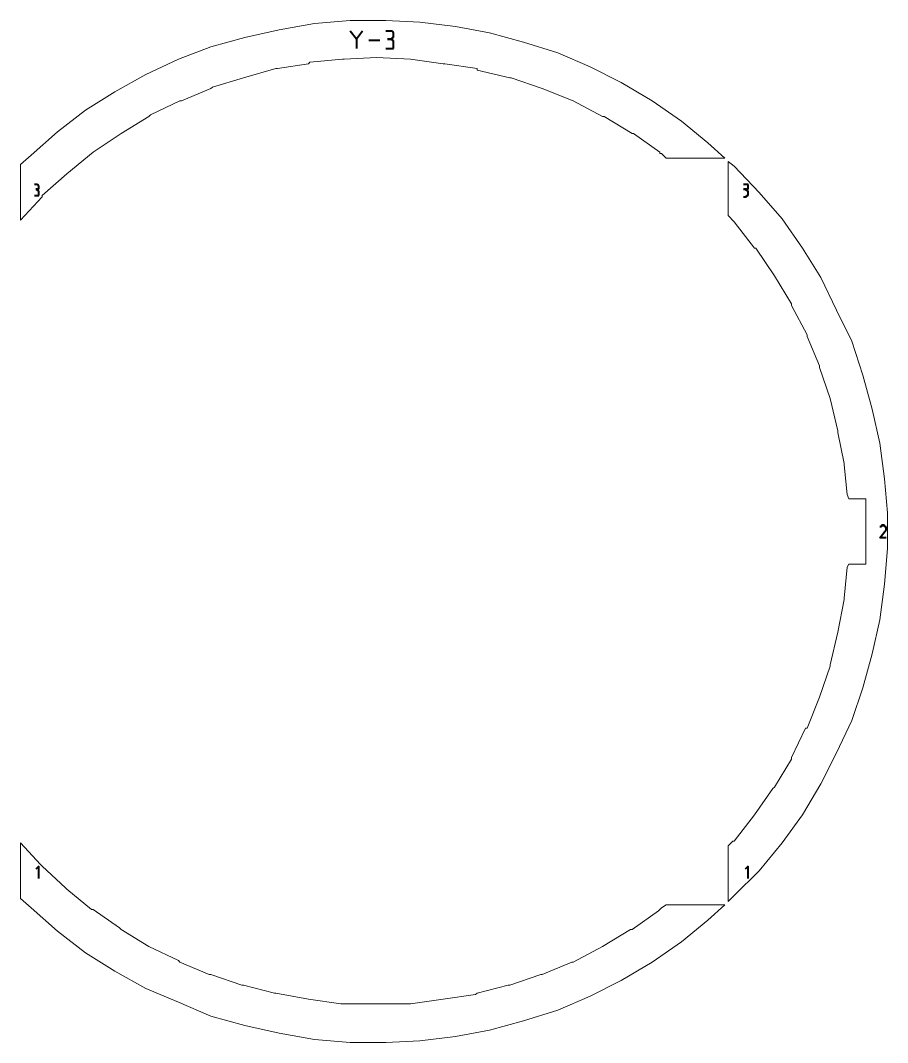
# Model space of a CAD drawing. Header units: millimetres. Extents: x -99 to 99, y -143 to 131.
# Drawn here: x 43.3 to 99.3, y -64.1 to 1.9 of the extents above; entities that cross this region are included whole.
import ezdxf

# ---------------------------------------------------------------- set-up
doc = ezdxf.new("R2010")
doc.units = ezdxf.units.MM
doc.header["$MEASUREMENT"] = 0
doc.layers.add('layer 1', color=7, linetype='Continuous')

msp = doc.modelspace()

# ---------------------------------------------------------------- linework, layer by layer
at = {"layer": 'layer 1', "color": 5, "lineweight": 13}
for points in [[(62.26, 1.6625), (62.26, 1.6625), (59.9607, 1.263), (59.9607, 1.263)], [(64.5618, 1.8636), (64.5618, 1.8636), (62.26, 1.6625), (62.26, 1.6625)], [(66.8611, 1.8636), (66.8611, 1.8636), (64.5618, 1.8636), (64.5618, 1.8636)], [(69.0624, 1.763), (69.0624, 1.763), (66.8611, 1.8636), (66.8611, 1.8636)], [(71.3616, 1.4641), (71.3616, 1.4641), (69.0624, 1.763), (69.0624, 1.763)], [(73.563, 1.0619), (73.563, 1.0619), (71.3616, 1.4641), (71.3616, 1.4641)], [(57.7621, 0.7629), (57.7621, 0.7629), (55.5607, 0.1623), (55.5607, 0.1623)], [(59.9607, 1.263), (59.9607, 1.263), (57.7621, 0.7629), (57.7621, 0.7629)], [(75.7617, 0.4639), (75.7617, 0.4639), (73.563, 1.0619), (73.563, 1.0619)], [(55.5607, 0.1623), (55.5607, 0.1623), (53.4599, -0.6367), (53.4599, -0.6367)], [(77.963, -0.2372), (77.963, -0.2372), (75.7617, 0.4639), (75.7617, 0.4639)], [(53.4599, -0.6367), (53.4599, -0.6367), (51.3591, -1.6369), (51.3591, -1.6369)], [(61.961, -0.8378), (61.961, -0.8378), (64.0618, -0.6367), (64.0618, -0.6367)], [(64.0618, -0.6367), (64.0618, -0.6367), (64.1623, -0.6367), (64.1623, -0.6367)], [(64.1623, -0.6367), (64.1623, -0.6367), (66.2605, -0.5362), (66.2605, -0.5362)], [(66.2605, -0.5362), (66.2605, -0.5362), (66.2605, -0.5362), (66.2605, -0.5362)], [(66.2605, -0.5362), (66.2605, -0.5362), (68.4618, -0.6367), (68.4618, -0.6367)], [(68.4618, -0.6367), (68.4618, -0.6367), (68.4618, -0.6367), (68.4618, -0.6367)], [(68.4618, -0.6367), (68.4618, -0.6367), (70.5626, -0.9384), (70.5626, -0.9384)], [(80.0611, -1.1368), (80.0611, -1.1368), (77.963, -0.2372), (77.963, -0.2372)], [(57.6615, -1.838), (57.6615, -1.838), (59.7597, -1.2373), (59.7597, -1.2373)], [(59.7597, -1.2373), (59.7597, -1.2373), (59.8602, -1.2373), (59.8602, -1.2373)], [(59.8602, -1.2373), (59.8602, -1.2373), (61.8604, -0.9384), (61.8604, -0.9384)], [(61.8604, -0.9384), (61.8604, -0.9384), (61.961, -0.8378), (61.961, -0.8378)], [(70.5626, -0.9384), (70.5626, -0.9384), (70.6605, -0.9384), (70.6605, -0.9384)], [(70.6605, -0.9384), (70.6605, -0.9384), (72.7613, -1.2373), (72.7613, -1.2373)], [(72.7613, -1.2373), (72.7613, -1.2373), (72.7613, -1.3379), (72.7613, -1.3379)], [(82.0614, -2.1369), (82.0614, -2.1369), (80.0611, -1.1368), (80.0611, -1.1368)], [(51.3591, -1.6369), (51.3591, -1.6369), (49.3589, -2.7375), (49.3589, -2.7375)], [(55.6613, -2.4386), (55.6613, -2.4386), (57.6615, -1.838), (57.6615, -1.838)], [(57.6615, -1.838), (57.6615, -1.838), (57.6615, -1.838), (57.6615, -1.838)], [(72.7613, -1.3379), (72.7613, -1.3379), (74.8621, -1.838), (74.8621, -1.838)], [(74.8621, -1.838), (74.8621, -1.838), (74.9626, -1.838), (74.9626, -1.838)], [(74.9626, -1.838), (74.9626, -1.838), (76.9629, -2.5364), (76.9629, -2.5364)], [(53.661, -3.3381), (53.661, -3.3381), (55.5607, -2.5364), (55.5607, -2.5364)], [(55.5607, -2.5364), (55.5607, -2.5364), (55.6613, -2.4386), (55.6613, -2.4386)], [(76.9629, -2.5364), (76.9629, -2.5364), (76.9629, -2.5364), (76.9629, -2.5364)], [(76.9629, -2.5364), (76.9629, -2.5364), (78.9631, -3.3381), (78.9631, -3.3381)], [(84.0616, -3.3381), (84.0616, -3.3381), (82.0614, -2.1369), (82.0614, -2.1369)], [(49.3589, -2.7375), (49.3589, -2.7375), (47.4592, -3.9361), (47.4592, -3.9361)], [(47.4592, -3.9361), (47.4592, -3.9361), (45.66, -5.3384), (45.66, -5.3384)], [(51.6608, -4.2377), (51.6608, -4.2377), (53.5605, -3.3381), (53.5605, -3.3381)], [(53.5605, -3.3381), (53.5605, -3.3381), (53.661, -3.3381), (53.661, -3.3381)], [(78.9631, -3.3381), (78.9631, -3.3381), (78.9631, -3.3381), (78.9631, -3.3381)], [(78.9631, -3.3381), (78.9631, -3.3381), (80.8628, -4.3383), (80.8628, -4.3383)], [(85.964, -4.6372), (85.964, -4.6372), (84.0616, -3.3381), (84.0616, -3.3381)], [(49.7611, -5.4363), (49.7611, -5.4363), (51.5602, -4.3383), (51.5602, -4.3383)], [(51.5602, -4.3383), (51.5602, -4.3383), (51.6608, -4.2377), (51.6608, -4.2377)], [(80.8628, -4.3383), (80.8628, -4.3383), (80.9634, -4.3383), (80.9634, -4.3383)], [(80.9634, -4.3383), (80.9634, -4.3383), (82.7625, -5.4363), (82.7625, -5.4363)], [(87.6626, -6.0369), (87.6626, -6.0369), (85.964, -4.6372), (85.964, -4.6372)], [(45.66, -5.3384), (45.66, -5.3384), (43.9587, -6.8386), (43.9587, -6.8386)], [(47.9592, -6.6375), (47.9592, -6.6375), (49.7611, -5.4363), (49.7611, -5.4363)], [(49.7611, -5.4363), (49.7611, -5.4363), (49.7611, -5.4363), (49.7611, -5.4363)], [(82.7625, -5.4363), (82.7625, -5.4363), (82.8631, -5.4363), (82.8631, -5.4363)], [(82.8631, -5.4363), (82.8631, -5.4363), (84.5617, -6.6375), (84.5617, -6.6375)], [(88.7633, -7.037), (88.7633, -7.037), (87.6626, -6.0369), (87.6626, -6.0369)], [(43.9587, -6.8386), (43.9587, -6.8386), (43.2602, -7.4365), (43.2602, -7.4365)], [(46.2606, -8.0371), (46.2606, -8.0371), (47.9592, -6.6375), (47.9592, -6.6375)], [(47.9592, -6.6375), (47.9592, -6.6375), (47.9592, -6.6375), (47.9592, -6.6375)], [(84.5617, -6.6375), (84.5617, -6.6375), (84.5617, -6.738), (84.5617, -6.738)], [(84.5617, -6.738), (84.5617, -6.738), (84.6623, -6.738), (84.6623, -6.738)], [(84.6623, -6.738), (84.6623, -6.738), (84.9639, -7.037), (84.9639, -7.037)], [(84.9639, -7.037), (84.9639, -7.037), (88.7633, -7.037), (88.7633, -7.037)], [(89.3639, -7.5371), (89.3639, -7.5371), (88.9644, -7.2381), (88.9644, -7.2381)], [(88.9644, -7.2381), (88.9644, -7.2381), (88.9644, -10.7385), (88.9644, -10.7385)], [(43.2602, -7.4365), (43.2602, -7.4365), (43.2602, -11.0375), (43.2602, -11.0375)], [(90.962, -9.2383), (90.962, -9.2383), (89.3639, -7.5371), (89.3639, -7.5371)], [(44.6599, -9.4368), (44.6599, -9.4368), (46.2606, -8.0371), (46.2606, -8.0371)], [(46.2606, -8.0371), (46.2606, -8.0371), (46.2606, -8.0371), (46.2606, -8.0371)], [(92.4622, -10.937), (92.4622, -10.937), (90.962, -9.2383), (90.962, -9.2383)], [(43.2602, -11.0375), (43.2602, -11.0375), (44.6599, -9.5373), (44.6599, -9.5373)], [(44.6599, -9.5373), (44.6599, -9.5373), (44.6599, -9.4368), (44.6599, -9.4368)], [(88.9644, -10.7385), (88.9644, -10.7385), (89.3639, -11.1381), (89.3639, -11.1381)], [(89.3639, -11.1381), (89.3639, -11.1381), (89.3639, -11.1381), (89.3639, -11.1381)], [(89.3639, -11.1381), (89.3639, -11.1381), (90.663, -12.8367), (90.663, -12.8367)], [(93.7639, -12.8367), (93.7639, -12.8367), (92.4622, -10.937), (92.4622, -10.937)], [(90.663, -12.8367), (90.663, -12.8367), (90.7635, -12.8367), (90.7635, -12.8367)], [(90.7635, -12.8367), (90.7635, -12.8367), (91.9621, -14.6385), (91.9621, -14.6385)], [(94.9625, -14.7364), (94.9625, -14.7364), (93.7639, -12.8367), (93.7639, -12.8367)], [(91.9621, -14.6385), (91.9621, -14.6385), (91.9621, -14.6385), (91.9621, -14.6385)], [(91.9621, -14.6385), (91.9621, -14.6385), (93.0628, -16.4377), (93.0628, -16.4377)], [(95.9626, -16.8372), (95.9626, -16.8372), (94.9625, -14.7364), (94.9625, -14.7364)], [(93.0628, -16.4377), (93.0628, -16.4377), (93.0628, -16.5382), (93.0628, -16.5382)], [(93.0628, -16.5382), (93.0628, -16.5382), (94.0629, -18.4379), (94.0629, -18.4379)], [(96.9627, -18.8374), (96.9627, -18.8374), (95.9626, -16.8372), (95.9626, -16.8372)], [(94.0629, -18.4379), (94.0629, -18.4379), (94.0629, -18.5385), (94.0629, -18.5385)], [(94.0629, -18.5385), (94.0629, -18.5385), (94.8646, -20.4382), (94.8646, -20.4382)], [(97.6639, -21.0388), (97.6639, -21.0388), (96.9627, -18.8374), (96.9627, -18.8374)], [(94.8646, -20.4382), (94.8646, -20.4382), (94.8646, -20.5387), (94.8646, -20.5387)], [(94.8646, -20.5387), (94.8646, -20.5387), (95.5631, -22.539), (95.5631, -22.539)], [(98.2645, -23.2374), (98.2645, -23.2374), (97.6639, -21.0388), (97.6639, -21.0388)], [(95.5631, -22.539), (95.5631, -22.539), (95.5631, -22.539), (95.5631, -22.539)], [(95.5631, -22.539), (95.5631, -22.539), (96.0631, -24.6371), (96.0631, -24.6371)], [(98.7645, -25.4388), (98.7645, -25.4388), (98.2645, -23.2374), (98.2645, -23.2374)], [(96.0631, -24.6371), (96.0631, -24.6371), (96.0631, -24.7376), (96.0631, -24.7376)], [(96.0631, -24.7376), (96.0631, -24.7376), (96.4627, -26.7379), (96.4627, -26.7379)], [(99.0635, -27.738), (99.0635, -27.738), (98.7645, -25.4388), (98.7645, -25.4388)], [(96.4627, -26.7379), (96.4627, -26.7379), (96.4627, -26.8384), (96.4627, -26.8384)], [(96.4627, -26.8384), (96.4627, -26.8384), (96.6637, -28.7381), (96.6637, -28.7381)], [(99.2646, -29.9393), (99.2646, -29.9393), (99.0635, -27.738), (99.0635, -27.738)], [(96.6637, -28.7381), (96.6637, -28.7381), (96.7643, -29.0371), (96.7643, -29.0371)], [(96.7643, -29.0371), (96.7643, -29.0371), (97.865, -29.0371), (97.865, -29.0371)], [(97.865, -29.0371), (97.865, -29.0371), (97.865, -33.2387), (97.865, -33.2387)], [(99.2646, -32.2386), (99.2646, -32.2386), (99.2646, -29.9393), (99.2646, -29.9393)], [(99.0635, -34.5378), (99.0635, -34.5378), (99.2646, -32.2386), (99.2646, -32.2386)], [(96.6637, -33.4371), (96.6637, -33.4371), (96.4627, -35.4374), (96.4627, -35.4374)], [(96.7643, -33.2387), (96.7643, -33.2387), (96.6637, -33.4371), (96.6637, -33.4371)], [(97.865, -33.2387), (97.865, -33.2387), (96.7643, -33.2387), (96.7643, -33.2387)], [(98.7645, -36.8397), (98.7645, -36.8397), (99.0635, -34.5378), (99.0635, -34.5378)], [(96.4627, -35.5379), (96.4627, -35.5379), (96.0631, -37.6387), (96.0631, -37.6387)], [(96.4627, -35.4374), (96.4627, -35.4374), (96.4627, -35.5379), (96.4627, -35.5379)], [(98.2645, -39.0384), (98.2645, -39.0384), (98.7645, -36.8397), (98.7645, -36.8397)], [(96.0631, -37.6387), (96.0631, -37.6387), (95.5631, -39.7395), (95.5631, -39.7395)], [(96.0631, -37.6387), (96.0631, -37.6387), (96.0631, -37.6387), (96.0631, -37.6387)], [(97.6639, -41.2397), (97.6639, -41.2397), (98.2645, -39.0384), (98.2645, -39.0384)], [(95.5631, -39.8374), (95.5631, -39.8374), (94.8646, -41.8377), (94.8646, -41.8377)], [(95.5631, -39.7395), (95.5631, -39.7395), (95.5631, -39.8374), (95.5631, -39.8374)], [(96.9627, -43.3378), (96.9627, -43.3378), (97.6639, -41.2397), (97.6639, -41.2397)], [(94.8646, -41.8377), (94.8646, -41.8377), (94.0629, -43.8379), (94.0629, -43.8379)], [(94.8646, -41.8377), (94.8646, -41.8377), (94.8646, -41.8377), (94.8646, -41.8377)], [(95.9626, -45.4386), (95.9626, -45.4386), (96.9627, -43.3378), (96.9627, -43.3378)], [(93.9623, -43.8379), (93.9623, -43.8379), (93.0628, -45.7376), (93.0628, -45.7376)], [(94.0629, -43.8379), (94.0629, -43.8379), (93.9623, -43.8379), (93.9623, -43.8379)], [(94.9625, -47.4389), (94.9625, -47.4389), (95.9626, -45.4386), (95.9626, -45.4386)], [(93.0628, -45.8382), (93.0628, -45.8382), (91.9621, -47.64), (91.9621, -47.64)], [(93.0628, -45.7376), (93.0628, -45.7376), (93.0628, -45.8382), (93.0628, -45.8382)], [(93.7639, -49.4391), (93.7639, -49.4391), (94.9625, -47.4389), (94.9625, -47.4389)], [(91.8642, -47.7379), (91.8642, -47.7379), (90.663, -49.4391), (90.663, -49.4391)], [(91.9621, -47.64), (91.9621, -47.64), (91.8642, -47.7379), (91.8642, -47.7379)], [(90.663, -49.4391), (90.663, -49.4391), (89.3639, -51.1378), (89.3639, -51.1378)], [(90.663, -49.4391), (90.663, -49.4391), (90.663, -49.4391), (90.663, -49.4391)], [(92.4622, -51.2383), (92.4622, -51.2383), (93.7639, -49.4391), (93.7639, -49.4391)], [(44.5594, -52.638), (44.5594, -52.638), (43.2602, -51.2383), (43.2602, -51.2383)], [(43.2602, -51.2383), (43.2602, -51.2383), (43.2602, -54.8393), (43.2602, -54.8393)], [(89.2633, -51.1378), (89.2633, -51.1378), (88.9644, -51.4394), (88.9644, -51.4394)], [(88.9644, -51.4394), (88.9644, -51.4394), (88.9644, -55.0404), (88.9644, -55.0404)], [(89.3639, -51.1378), (89.3639, -51.1378), (89.2633, -51.1378), (89.2633, -51.1378)], [(90.962, -53.0401), (90.962, -53.0401), (92.4622, -51.2383), (92.4622, -51.2383)], [(44.6599, -52.7385), (44.6599, -52.7385), (44.5594, -52.638), (44.5594, -52.638)], [(46.1601, -54.1381), (46.1601, -54.1381), (44.6599, -52.7385), (44.6599, -52.7385)], [(89.3639, -54.6382), (89.3639, -54.6382), (90.962, -53.0401), (90.962, -53.0401)], [(46.2606, -54.2387), (46.2606, -54.2387), (46.1601, -54.1381), (46.1601, -54.1381)], [(47.8587, -55.5404), (47.8587, -55.5404), (46.2606, -54.2387), (46.2606, -54.2387)], [(88.9644, -55.0404), (88.9644, -55.0404), (89.3639, -54.6382), (89.3639, -54.6382)], [(43.2602, -54.8393), (43.2602, -54.8393), (43.9587, -55.4399), (43.9587, -55.4399)], [(43.9587, -55.4399), (43.9587, -55.4399), (45.66, -56.9401), (45.66, -56.9401)], [(84.6623, -55.4399), (84.6623, -55.4399), (84.5617, -55.5404), (84.5617, -55.5404)], [(84.9639, -55.2388), (84.9639, -55.2388), (84.6623, -55.4399), (84.6623, -55.4399)], [(88.7633, -55.2388), (88.7633, -55.2388), (84.9639, -55.2388), (84.9639, -55.2388)], [(87.6626, -56.2389), (87.6626, -56.2389), (88.7633, -55.2388), (88.7633, -55.2388)], [(47.9592, -55.5404), (47.9592, -55.5404), (47.8587, -55.5404), (47.8587, -55.5404)], [(49.6605, -56.739), (49.6605, -56.739), (47.9592, -55.5404), (47.9592, -55.5404)], [(84.4638, -55.6383), (84.4638, -55.6383), (82.7625, -56.8395), (82.7625, -56.8395)], [(84.5617, -55.5404), (84.5617, -55.5404), (84.4638, -55.6383), (84.4638, -55.6383)], [(49.7611, -56.8395), (49.7611, -56.8395), (49.6605, -56.739), (49.6605, -56.739)], [(85.964, -57.6386), (85.964, -57.6386), (87.6626, -56.2389), (87.6626, -56.2389)], [(45.66, -56.9401), (45.66, -56.9401), (47.4592, -58.3397), (47.4592, -58.3397)], [(51.5602, -57.9402), (51.5602, -57.9402), (49.7611, -56.8395), (49.7611, -56.8395)], [(82.662, -56.8395), (82.662, -56.8395), (80.8628, -57.9402), (80.8628, -57.9402)], [(82.7625, -56.8395), (82.7625, -56.8395), (82.662, -56.8395), (82.662, -56.8395)], [(53.4599, -58.8398), (53.4599, -58.8398), (51.5602, -57.9402), (51.5602, -57.9402)], [(51.5602, -57.9402), (51.5602, -57.9402), (51.5602, -57.9402), (51.5602, -57.9402)], [(80.8628, -57.9402), (80.8628, -57.9402), (78.9631, -58.9403), (78.9631, -58.9403)], [(80.8628, -57.9402), (80.8628, -57.9402), (80.8628, -57.9402), (80.8628, -57.9402)], [(84.0616, -58.9403), (84.0616, -58.9403), (85.964, -57.6386), (85.964, -57.6386)], [(47.4592, -58.3397), (47.4592, -58.3397), (49.3589, -59.5383), (49.3589, -59.5383)], [(53.5605, -58.9403), (53.5605, -58.9403), (53.4599, -58.8398), (53.4599, -58.8398)], [(55.4602, -59.7394), (55.4602, -59.7394), (53.5605, -58.9403), (53.5605, -58.9403)], [(78.8626, -58.9403), (78.8626, -58.9403), (76.9629, -59.7394), (76.9629, -59.7394)], [(78.9631, -58.9403), (78.9631, -58.9403), (78.8626, -58.9403), (78.8626, -58.9403)], [(82.0614, -60.1389), (82.0614, -60.1389), (84.0616, -58.9403), (84.0616, -58.9403)], [(49.3589, -59.5383), (49.3589, -59.5383), (51.3591, -60.639), (51.3591, -60.639)], [(55.5607, -59.7394), (55.5607, -59.7394), (55.4602, -59.7394), (55.4602, -59.7394)], [(57.561, -60.4405), (57.561, -60.4405), (55.5607, -59.7394), (55.5607, -59.7394)], [(76.8623, -59.7394), (76.8623, -59.7394), (74.8621, -60.4405), (74.8621, -60.4405)], [(76.9629, -59.7394), (76.9629, -59.7394), (76.8623, -59.7394), (76.8623, -59.7394)], [(51.3591, -60.639), (51.3591, -60.639), (53.4599, -61.5385), (53.4599, -61.5385)], [(57.6615, -60.4405), (57.6615, -60.4405), (57.561, -60.4405), (57.561, -60.4405)], [(59.6618, -60.9406), (59.6618, -60.9406), (57.6615, -60.4405), (57.6615, -60.4405)], [(74.7615, -60.4405), (74.7615, -60.4405), (72.7613, -60.9406), (72.7613, -60.9406)], [(74.8621, -60.4405), (74.8621, -60.4405), (74.7615, -60.4405), (74.7615, -60.4405)], [(80.0611, -61.139), (80.0611, -61.139), (82.0614, -60.1389), (82.0614, -60.1389)], [(59.7597, -60.9406), (59.7597, -60.9406), (59.6618, -60.9406), (59.6618, -60.9406)], [(61.8604, -61.3401), (61.8604, -61.3401), (59.7597, -60.9406), (59.7597, -60.9406)], [(63.9612, -61.6391), (63.9612, -61.6391), (61.8604, -61.3401), (61.8604, -61.3401)], [(61.8604, -61.3401), (61.8604, -61.3401), (61.8604, -61.3401), (61.8604, -61.3401)], [(70.5626, -61.3401), (70.5626, -61.3401), (68.4618, -61.6391), (68.4618, -61.6391)], [(72.6607, -61.0385), (72.6607, -61.0385), (70.5626, -61.3401), (70.5626, -61.3401)], [(70.5626, -61.3401), (70.5626, -61.3401), (70.5626, -61.3401), (70.5626, -61.3401)], [(72.7613, -60.9406), (72.7613, -60.9406), (72.6607, -61.0385), (72.6607, -61.0385)], [(77.963, -62.0386), (77.963, -62.0386), (80.0611, -61.139), (80.0611, -61.139)], [(53.4599, -61.5385), (53.4599, -61.5385), (55.5607, -62.4381), (55.5607, -62.4381)], [(64.0618, -61.6391), (64.0618, -61.6391), (63.9612, -61.6391), (63.9612, -61.6391)], [(66.1626, -61.6391), (66.1626, -61.6391), (64.0618, -61.6391), (64.0618, -61.6391)], [(66.2605, -61.6391), (66.2605, -61.6391), (66.1626, -61.6391), (66.1626, -61.6391)], [(68.3613, -61.6391), (68.3613, -61.6391), (66.2605, -61.6391), (66.2605, -61.6391)], [(68.4618, -61.6391), (68.4618, -61.6391), (68.3613, -61.6391), (68.3613, -61.6391)], [(75.7617, -62.7397), (75.7617, -62.7397), (77.963, -62.0386), (77.963, -62.0386)], [(55.5607, -62.4381), (55.5607, -62.4381), (57.7621, -63.0387), (57.7621, -63.0387)], [(57.7621, -63.0387), (57.7621, -63.0387), (59.9607, -63.5388), (59.9607, -63.5388)], [(71.3616, -63.7399), (71.3616, -63.7399), (73.563, -63.3403), (73.563, -63.3403)], [(73.563, -63.3403), (73.563, -63.3403), (75.7617, -62.7397), (75.7617, -62.7397)], [(59.9607, -63.5388), (59.9607, -63.5388), (62.26, -63.9383), (62.26, -63.9383)], [(62.26, -63.9383), (62.26, -63.9383), (64.5618, -64.1394), (64.5618, -64.1394)], [(69.0624, -64.0388), (69.0624, -64.0388), (71.3616, -63.7399), (71.3616, -63.7399)], [(64.5618, -64.1394), (64.5618, -64.1394), (66.8611, -64.1394), (66.8611, -64.1394)], [(66.8611, -64.1394), (66.8611, -64.1394), (69.0624, -64.0388), (69.0624, -64.0388)]]:
    msp.add_open_spline(points, degree=3, dxfattribs=at)
at = {"layer": 'layer 1', "color": 1, "lineweight": 40}
for points in [[(64.9614, 0.6624), (64.9614, 0.6624), (64.5618, 1.1624), (64.5618, 1.1624)], [(65.3609, 1.1624), (65.3609, 1.1624), (64.9614, 0.6624), (64.9614, 0.6624)], [(64.9614, 0.6624), (64.9614, 0.6624), (64.9614, 0.0618), (64.9614, 0.0618)], [(67.1627, 1.1624), (67.1627, 1.1624), (66.8611, 1.1624), (66.8611, 1.1624)], [(67.1627, 0.6624), (67.1627, 0.6624), (66.9616, 0.6624), (66.9616, 0.6624)], [(66.9616, 0.6624), (66.9616, 0.6624), (67.1627, 0.6624), (67.1627, 0.6624)], [(67.2606, 1.1624), (67.2606, 1.1624), (67.1627, 1.1624), (67.1627, 1.1624)], [(67.1627, 1.1624), (67.1627, 1.1624), (67.1627, 1.1624), (67.1627, 1.1624)], [(67.2606, 0.6624), (67.2606, 0.6624), (67.1627, 0.6624), (67.1627, 0.6624)], [(67.1627, 0.6624), (67.1627, 0.6624), (67.1627, 0.6624), (67.1627, 0.6624)], [(67.1627, 0.6624), (67.1627, 0.6624), (67.1627, 0.6624), (67.1627, 0.6624)], [(67.1627, 0.6624), (67.1627, 0.6624), (67.1627, 0.6624), (67.1627, 0.6624)], [(67.1627, 0.6624), (67.1627, 0.6624), (67.2606, 0.6624), (67.2606, 0.6624)], [(67.3611, 1.0619), (67.3611, 1.0619), (67.2606, 1.1624), (67.2606, 1.1624)], [(67.2606, 1.1624), (67.2606, 1.1624), (67.2606, 1.1624), (67.2606, 1.1624)], [(67.2606, 1.1624), (67.2606, 1.1624), (67.2606, 1.1624), (67.2606, 1.1624)], [(67.2606, 0.6624), (67.2606, 0.6624), (67.2606, 0.7629), (67.2606, 0.7629)], [(67.2606, 0.7629), (67.2606, 0.7629), (67.3611, 0.7629), (67.3611, 0.7629)], [(67.2606, 0.5618), (67.2606, 0.5618), (67.2606, 0.6624), (67.2606, 0.6624)], [(67.2606, 0.6624), (67.2606, 0.6624), (67.2606, 0.6624), (67.2606, 0.6624)], [(67.2606, 0.6624), (67.2606, 0.6624), (67.2606, 0.6624), (67.2606, 0.6624)], [(67.3611, 0.964), (67.3611, 0.964), (67.3611, 1.0619), (67.3611, 1.0619)], [(67.3611, 1.0619), (67.3611, 1.0619), (67.3611, 1.0619), (67.3611, 1.0619)], [(67.3611, 1.0619), (67.3611, 1.0619), (67.3611, 1.0619), (67.3611, 1.0619)], [(67.3611, 0.8634), (67.3611, 0.8634), (67.3611, 0.964), (67.3611, 0.964)], [(67.3611, 0.964), (67.3611, 0.964), (67.3611, 0.964), (67.3611, 0.964)], [(67.3611, 0.964), (67.3611, 0.964), (67.3611, 0.964), (67.3611, 0.964)], [(67.3611, 0.7629), (67.3611, 0.7629), (67.3611, 0.8634), (67.3611, 0.8634)], [(67.3611, 0.8634), (67.3611, 0.8634), (67.3611, 0.8634), (67.3611, 0.8634)], [(67.3611, 0.7629), (67.3611, 0.7629), (67.3611, 0.7629), (67.3611, 0.7629)], [(66.4616, 0.5618), (66.4616, 0.5618), (65.7604, 0.5618), (65.7604, 0.5618)], [(66.8611, 0.0618), (66.8611, 0.0618), (67.1627, 0.0618), (67.1627, 0.0618)], [(67.1627, 0.0618), (67.1627, 0.0618), (67.1627, 0.0618), (67.1627, 0.0618)], [(67.1627, 0.0618), (67.1627, 0.0618), (67.1627, 0.0618), (67.1627, 0.0618)], [(67.1627, 0.0618), (67.1627, 0.0618), (67.2606, 0.0618), (67.2606, 0.0618)], [(67.3611, 0.5618), (67.3611, 0.5618), (67.2606, 0.5618), (67.2606, 0.5618)], [(67.2606, 0.0618), (67.2606, 0.0618), (67.2606, 0.0618), (67.2606, 0.0618)], [(67.2606, 0.0618), (67.2606, 0.0618), (67.2606, 0.0618), (67.2606, 0.0618)], [(67.2606, 0.0618), (67.2606, 0.0618), (67.3611, 0.0618), (67.3611, 0.0618)], [(67.3611, 0.4639), (67.3611, 0.4639), (67.3611, 0.5618), (67.3611, 0.5618)], [(67.3611, 0.5618), (67.3611, 0.5618), (67.3611, 0.5618), (67.3611, 0.5618)], [(67.3611, 0.3634), (67.3611, 0.3634), (67.3611, 0.4639), (67.3611, 0.4639)], [(67.3611, 0.4639), (67.3611, 0.4639), (67.3611, 0.4639), (67.3611, 0.4639)], [(67.3611, 0.2628), (67.3611, 0.2628), (67.3611, 0.3634), (67.3611, 0.3634)], [(67.3611, 0.3634), (67.3611, 0.3634), (67.3611, 0.3634), (67.3611, 0.3634)], [(67.3611, 0.1623), (67.3611, 0.1623), (67.3611, 0.2628), (67.3611, 0.2628)], [(67.3611, 0.2628), (67.3611, 0.2628), (67.3611, 0.2628), (67.3611, 0.2628)], [(67.3611, 0.0618), (67.3611, 0.0618), (67.3611, 0.1623), (67.3611, 0.1623)], [(67.3611, 0.1623), (67.3611, 0.1623), (67.3611, 0.1623), (67.3611, 0.1623)], [(44.2604, -8.7383), (44.2604, -8.7383), (44.1598, -8.7383), (44.1598, -8.7383)], [(44.3609, -8.7383), (44.3609, -8.7383), (44.2604, -8.7383), (44.2604, -8.7383)], [(44.3609, -9.0373), (44.3609, -9.0373), (44.2604, -9.0373), (44.2604, -9.0373)], [(44.2604, -9.0373), (44.2604, -9.0373), (44.2604, -9.0373), (44.2604, -9.0373)], [(44.2604, -9.0373), (44.2604, -9.0373), (44.2604, -9.0373), (44.2604, -9.0373)], [(44.2604, -9.0373), (44.2604, -9.0373), (44.2604, -9.0373), (44.2604, -9.0373)], [(44.2604, -9.0373), (44.2604, -9.0373), (44.3609, -9.0373), (44.3609, -9.0373)], [(44.4588, -8.8362), (44.4588, -8.8362), (44.3609, -8.7383), (44.3609, -8.7383)], [(44.3609, -8.7383), (44.3609, -8.7383), (44.3609, -8.7383), (44.3609, -8.7383)], [(44.3609, -8.7383), (44.3609, -8.7383), (44.3609, -8.7383), (44.3609, -8.7383)], [(44.3609, -8.7383), (44.3609, -8.7383), (44.3609, -8.7383), (44.3609, -8.7383)], [(44.3609, -9.1378), (44.3609, -9.1378), (44.3609, -9.0373), (44.3609, -9.0373)], [(44.3609, -9.0373), (44.3609, -9.0373), (44.3609, -9.0373), (44.3609, -9.0373)], [(44.3609, -9.0373), (44.3609, -9.0373), (44.3609, -9.0373), (44.3609, -9.0373)], [(44.3609, -9.0373), (44.3609, -9.0373), (44.3609, -9.0373), (44.3609, -9.0373)], [(44.3609, -9.0373), (44.3609, -9.0373), (44.3609, -9.0373), (44.3609, -9.0373)], [(44.3609, -9.0373), (44.3609, -9.0373), (44.4588, -9.0373), (44.4588, -9.0373)], [(44.4588, -9.1378), (44.4588, -9.1378), (44.3609, -9.1378), (44.3609, -9.1378)], [(44.3609, -9.1378), (44.3609, -9.1378), (44.3609, -9.1378), (44.3609, -9.1378)], [(44.4588, -8.9367), (44.4588, -8.9367), (44.4588, -8.8362), (44.4588, -8.8362)], [(44.4588, -8.8362), (44.4588, -8.8362), (44.4588, -8.8362), (44.4588, -8.8362)], [(44.4588, -8.8362), (44.4588, -8.8362), (44.4588, -8.8362), (44.4588, -8.8362)], [(44.4588, -8.8362), (44.4588, -8.8362), (44.4588, -8.8362), (44.4588, -8.8362)], [(44.4588, -9.0373), (44.4588, -9.0373), (44.4588, -8.9367), (44.4588, -8.9367)], [(44.4588, -8.9367), (44.4588, -8.9367), (44.4588, -8.9367), (44.4588, -8.9367)], [(44.4588, -8.9367), (44.4588, -8.9367), (44.4588, -8.9367), (44.4588, -8.9367)], [(44.4588, -8.9367), (44.4588, -8.9367), (44.4588, -8.9367), (44.4588, -8.9367)], [(44.4588, -9.0373), (44.4588, -9.0373), (44.4588, -9.0373), (44.4588, -9.0373)], [(44.4588, -9.2383), (44.4588, -9.2383), (44.4588, -9.1378), (44.4588, -9.1378)], [(44.4588, -9.1378), (44.4588, -9.1378), (44.4588, -9.1378), (44.4588, -9.1378)], [(44.4588, -9.1378), (44.4588, -9.1378), (44.4588, -9.1378), (44.4588, -9.1378)], [(44.4588, -9.3362), (44.4588, -9.3362), (44.4588, -9.2383), (44.4588, -9.2383)], [(44.4588, -9.2383), (44.4588, -9.2383), (44.4588, -9.2383), (44.4588, -9.2383)], [(44.4588, -9.2383), (44.4588, -9.2383), (44.4588, -9.2383), (44.4588, -9.2383)], [(90.0624, -8.7383), (90.0624, -8.7383), (89.9618, -8.7383), (89.9618, -8.7383)], [(90.0624, -9.0373), (90.0624, -9.0373), (89.9618, -9.0373), (89.9618, -9.0373)], [(89.9618, -9.0373), (89.9618, -9.0373), (90.0624, -9.0373), (90.0624, -9.0373)], [(90.1629, -8.7383), (90.1629, -8.7383), (90.0624, -8.7383), (90.0624, -8.7383)], [(90.1629, -9.0373), (90.1629, -9.0373), (90.0624, -9.0373), (90.0624, -9.0373)], [(90.0624, -9.0373), (90.0624, -9.0373), (90.0624, -9.0373), (90.0624, -9.0373)], [(90.0624, -9.0373), (90.0624, -9.0373), (90.1629, -9.0373), (90.1629, -9.0373)], [(90.2635, -8.7383), (90.2635, -8.7383), (90.1629, -8.7383), (90.1629, -8.7383)], [(90.1629, -8.7383), (90.1629, -8.7383), (90.1629, -8.7383), (90.1629, -8.7383)], [(90.1629, -8.7383), (90.1629, -8.7383), (90.1629, -8.7383), (90.1629, -8.7383)], [(90.1629, -8.7383), (90.1629, -8.7383), (90.1629, -8.7383), (90.1629, -8.7383)], [(90.1629, -9.1378), (90.1629, -9.1378), (90.1629, -9.0373), (90.1629, -9.0373)], [(90.1629, -9.0373), (90.1629, -9.0373), (90.1629, -9.0373), (90.1629, -9.0373)], [(90.1629, -9.0373), (90.1629, -9.0373), (90.1629, -9.0373), (90.1629, -9.0373)], [(90.1629, -9.0373), (90.1629, -9.0373), (90.1629, -9.0373), (90.1629, -9.0373)], [(90.1629, -9.0373), (90.1629, -9.0373), (90.1629, -9.0373), (90.1629, -9.0373)], [(90.1629, -9.0373), (90.1629, -9.0373), (90.2635, -9.0373), (90.2635, -9.0373)], [(90.2635, -9.1378), (90.2635, -9.1378), (90.1629, -9.1378), (90.1629, -9.1378)], [(90.1629, -9.1378), (90.1629, -9.1378), (90.1629, -9.1378), (90.1629, -9.1378)], [(90.2635, -8.8362), (90.2635, -8.8362), (90.2635, -8.7383), (90.2635, -8.7383)], [(90.2635, -8.9367), (90.2635, -8.9367), (90.2635, -8.8362), (90.2635, -8.8362)], [(90.2635, -8.8362), (90.2635, -8.8362), (90.2635, -8.8362), (90.2635, -8.8362)], [(90.2635, -8.8362), (90.2635, -8.8362), (90.2635, -8.8362), (90.2635, -8.8362)], [(90.2635, -9.0373), (90.2635, -9.0373), (90.2635, -8.9367), (90.2635, -8.9367)], [(90.2635, -8.9367), (90.2635, -8.9367), (90.2635, -8.9367), (90.2635, -8.9367)], [(90.2635, -8.9367), (90.2635, -8.9367), (90.2635, -8.9367), (90.2635, -8.9367)], [(90.2635, -8.9367), (90.2635, -8.9367), (90.2635, -8.9367), (90.2635, -8.9367)], [(90.2635, -8.9367), (90.2635, -8.9367), (90.2635, -8.9367), (90.2635, -8.9367)], [(90.2635, -9.2383), (90.2635, -9.2383), (90.2635, -9.1378), (90.2635, -9.1378)], [(90.2635, -9.1378), (90.2635, -9.1378), (90.2635, -9.1378), (90.2635, -9.1378)], [(90.2635, -9.1378), (90.2635, -9.1378), (90.2635, -9.1378), (90.2635, -9.1378)], [(90.2635, -9.3362), (90.2635, -9.3362), (90.2635, -9.2383), (90.2635, -9.2383)], [(90.2635, -9.2383), (90.2635, -9.2383), (90.2635, -9.2383), (90.2635, -9.2383)], [(90.2635, -9.2383), (90.2635, -9.2383), (90.2635, -9.2383), (90.2635, -9.2383)], [(44.1598, -9.4368), (44.1598, -9.4368), (44.2604, -9.4368), (44.2604, -9.4368)], [(44.2604, -9.4368), (44.2604, -9.4368), (44.2604, -9.4368), (44.2604, -9.4368)], [(44.2604, -9.4368), (44.2604, -9.4368), (44.3609, -9.4368), (44.3609, -9.4368)], [(44.3609, -9.4368), (44.3609, -9.4368), (44.3609, -9.4368), (44.3609, -9.4368)], [(44.3609, -9.4368), (44.3609, -9.4368), (44.3609, -9.4368), (44.3609, -9.4368)], [(44.3609, -9.4368), (44.3609, -9.4368), (44.3609, -9.4368), (44.3609, -9.4368)], [(44.3609, -9.4368), (44.3609, -9.4368), (44.4588, -9.4368), (44.4588, -9.4368)], [(44.4588, -9.4368), (44.4588, -9.4368), (44.4588, -9.3362), (44.4588, -9.3362)], [(44.4588, -9.3362), (44.4588, -9.3362), (44.4588, -9.3362), (44.4588, -9.3362)], [(44.4588, -9.3362), (44.4588, -9.3362), (44.4588, -9.3362), (44.4588, -9.3362)], [(44.4588, -9.4368), (44.4588, -9.4368), (44.4588, -9.4368), (44.4588, -9.4368)], [(89.9618, -9.5373), (89.9618, -9.5373), (90.0624, -9.5373), (90.0624, -9.5373)], [(90.0624, -9.5373), (90.0624, -9.5373), (90.0624, -9.5373), (90.0624, -9.5373)], [(90.0624, -9.5373), (90.0624, -9.5373), (90.1629, -9.5373), (90.1629, -9.5373)], [(90.1629, -9.5373), (90.1629, -9.5373), (90.1629, -9.4368), (90.1629, -9.4368)], [(90.1629, -9.4368), (90.1629, -9.4368), (90.1629, -9.4368), (90.1629, -9.4368)], [(90.1629, -9.4368), (90.1629, -9.4368), (90.2635, -9.4368), (90.2635, -9.4368)], [(90.1629, -9.5373), (90.1629, -9.5373), (90.1629, -9.5373), (90.1629, -9.5373)], [(90.2635, -9.4368), (90.2635, -9.4368), (90.2635, -9.3362), (90.2635, -9.3362)], [(90.2635, -9.3362), (90.2635, -9.3362), (90.2635, -9.3362), (90.2635, -9.3362)], [(90.2635, -9.4368), (90.2635, -9.4368), (90.2635, -9.4368), (90.2635, -9.4368)], [(90.2635, -9.4368), (90.2635, -9.4368), (90.2635, -9.4368), (90.2635, -9.4368)], [(98.8651, -30.8389), (98.8651, -30.8389), (98.7645, -30.8389), (98.7645, -30.8389)], [(98.963, -30.7384), (98.963, -30.7384), (98.8651, -30.7384), (98.8651, -30.7384)], [(98.8651, -30.7384), (98.8651, -30.7384), (98.8651, -30.7384), (98.8651, -30.7384)], [(98.8651, -30.7384), (98.8651, -30.7384), (98.8651, -30.8389), (98.8651, -30.8389)], [(98.8651, -30.8389), (98.8651, -30.8389), (98.8651, -30.8389), (98.8651, -30.8389)], [(99.0635, -30.7384), (99.0635, -30.7384), (98.963, -30.7384), (98.963, -30.7384)], [(98.963, -30.7384), (98.963, -30.7384), (98.963, -30.7384), (98.963, -30.7384)], [(98.963, -30.7384), (98.963, -30.7384), (98.963, -30.7384), (98.963, -30.7384)], [(98.963, -30.7384), (98.963, -30.7384), (98.963, -30.7384), (98.963, -30.7384)], [(99.0635, -30.8389), (99.0635, -30.8389), (99.0635, -30.7384), (99.0635, -30.7384)], [(99.0635, -30.7384), (99.0635, -30.7384), (99.0635, -30.7384), (99.0635, -30.7384)], [(99.0635, -30.7384), (99.0635, -30.7384), (99.0635, -30.7384), (99.0635, -30.7384)], [(99.0635, -30.7384), (99.0635, -30.7384), (99.0635, -30.7384), (99.0635, -30.7384)], [(99.1641, -30.8389), (99.1641, -30.8389), (99.0635, -30.8389), (99.0635, -30.8389)], [(99.1641, -30.9395), (99.1641, -30.9395), (99.1641, -30.8389), (99.1641, -30.8389)], [(99.1641, -30.8389), (99.1641, -30.8389), (99.1641, -30.8389), (99.1641, -30.8389)], [(99.1641, -30.8389), (99.1641, -30.8389), (99.1641, -30.8389), (99.1641, -30.8389)], [(99.1641, -31.0374), (99.1641, -31.0374), (99.1641, -30.9395), (99.1641, -30.9395)], [(99.1641, -30.9395), (99.1641, -30.9395), (99.1641, -30.9395), (99.1641, -30.9395)], [(99.1641, -30.9395), (99.1641, -30.9395), (99.1641, -30.9395), (99.1641, -30.9395)], [(98.7645, -31.5374), (98.7645, -31.5374), (99.1641, -31.0374), (99.1641, -31.0374)], [(99.1641, -31.5374), (99.1641, -31.5374), (98.7645, -31.5374), (98.7645, -31.5374)], [(99.1641, -31.0374), (99.1641, -31.0374), (99.1641, -31.0374), (99.1641, -31.0374)], [(99.1641, -31.0374), (99.1641, -31.0374), (99.1641, -31.0374), (99.1641, -31.0374)], [(99.1641, -31.0374), (99.1641, -31.0374), (99.1641, -31.0374), (99.1641, -31.0374)], [(99.1641, -31.0374), (99.1641, -31.0374), (99.1641, -31.0374), (99.1641, -31.0374)], [(99.1641, -31.0374), (99.1641, -31.0374), (99.1641, -31.0374), (99.1641, -31.0374)], [(99.1641, -31.0374), (99.1641, -31.0374), (99.1641, -31.0374), (99.1641, -31.0374)], [(99.1641, -31.0374), (99.1641, -31.0374), (99.1641, -31.0374), (99.1641, -31.0374)], [(99.1641, -31.0374), (99.1641, -31.0374), (99.1641, -31.0374), (99.1641, -31.0374)], [(99.1641, -31.0374), (99.1641, -31.0374), (99.1641, -31.0374), (99.1641, -31.0374)], [(99.1641, -31.0374), (99.1641, -31.0374), (99.1641, -31.0374), (99.1641, -31.0374)], [(99.1641, -31.0374), (99.1641, -31.0374), (99.1641, -31.0374), (99.1641, -31.0374)], [(44.4588, -52.7385), (44.4588, -52.7385), (44.2604, -52.9396), (44.2604, -52.9396)], [(44.4588, -53.5402), (44.4588, -53.5402), (44.4588, -52.7385), (44.4588, -52.7385)], [(90.2635, -52.7385), (90.2635, -52.7385), (90.0624, -52.9396), (90.0624, -52.9396)], [(90.2635, -53.5402), (90.2635, -53.5402), (90.2635, -52.7385), (90.2635, -52.7385)]]:
    msp.add_open_spline(points, degree=3, dxfattribs=at)

doc.saveas('drawing.dxf')
